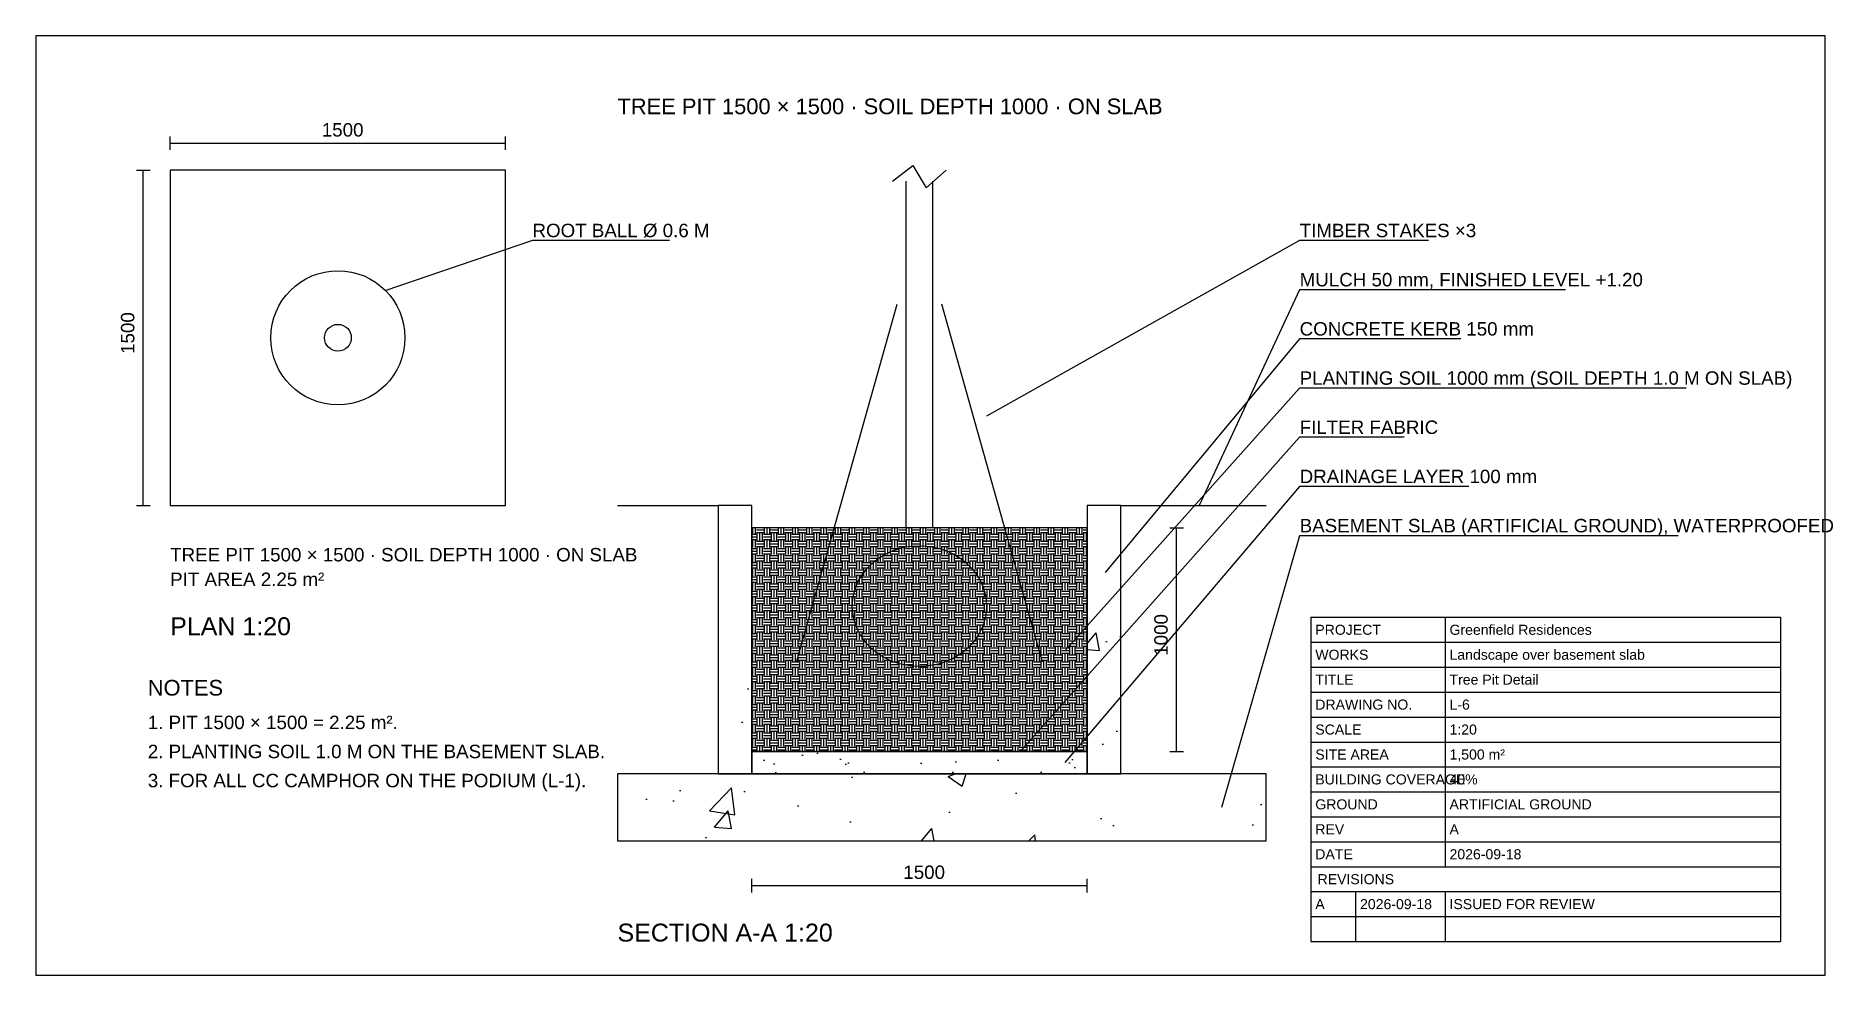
# Model space of a CAD drawing. Header units: metres. Extents: x -0.3 to 7.73, y -0.9 to 3.3.
import ezdxf

# ---------------------------------------------------------------- set-up
doc = ezdxf.new("R2010")
doc.units = ezdxf.units.M
for name, color, linetype in [('FRAME', 7, 'Continuous'), ('HATCH', 7, 'Continuous'), ('LEADER', 7, 'Continuous'), ('PLANT', 7, 'Continuous'), ('TEXT', 7, 'Continuous')]:
    doc.layers.add(name, color=color, linetype=linetype)
doc.styles.add('LABELS', font='arial.ttf')

msp = doc.modelspace()

# ---------------------------------------------------------------- hatches: boundary and pattern name
at = {"layer": 'HATCH'}
h = msp.add_hatch(dxfattribs=at)
h.set_pattern_fill('AR-CONC', scale=0.005)
h.paths.add_polyline_path([(2.75, 0), (2.9, 0), (2.9, 1.2), (2.75, 1.2)])
h = msp.add_hatch(dxfattribs=at)
h.set_pattern_fill('AR-CONC', scale=0.005)
h.paths.add_polyline_path([(4.4, 0), (4.55, 0), (4.55, 1.2), (4.4, 1.2)])
h = msp.add_hatch(dxfattribs=at)
h.set_pattern_fill('EARTH', scale=0.005)
h.paths.add_polyline_path([(2.9, 0.1), (4.4, 0.1), (4.4, 1.1), (2.9, 1.1)])
h = msp.add_hatch(dxfattribs=at)
h.set_pattern_fill('AR-SAND', scale=0.005)
h.paths.add_polyline_path([(2.9, 0), (4.4, 0), (4.4, 0.1), (2.9, 0.1)])
h = msp.add_hatch(dxfattribs=at)
h.set_pattern_fill('AR-CONC', scale=0.005)
h.paths.add_polyline_path([(2.3, -0.3), (5.2, -0.3), (5.2, 0), (2.3, 0)])

# ---------------------------------------------------------------- linework, layer by layer
at = {"layer": 'FRAME'}
for p, q in [((5.4, 0.7), (7.5, 0.7)), ((5.4, 0.7), (5.4, 0.5885)), ((6, 0.7), (6, 0.5885)), ((7.5, 0.7), (7.5, 0.5885)), ((5.4, 0.5885), (7.5, 0.5885)), ((5.4, 0.5885), (5.4, 0.4769)), ((6, 0.5885), (6, 0.4769)), ((7.5, 0.5885), (7.5, 0.4769)), ((5.4, 0.4769), (7.5, 0.4769)), ((5.4, 0.4769), (5.4, 0.3654)), ((6, 0.4769), (6, 0.3654)), ((7.5, 0.4769), (7.5, 0.3654)), ((5.4, 0.3654), (7.5, 0.3654)), ((5.4, 0.3654), (5.4, 0.2538)), ((6, 0.3654), (6, 0.2538)), ((7.5, 0.3654), (7.5, 0.2538)), ((5.4, 0.2538), (7.5, 0.2538)), ((5.4, 0.2538), (5.4, 0.1423)), ((6, 0.2538), (6, 0.1423)), ((7.5, 0.2538), (7.5, 0.1423)), ((5.4, 0.1423), (7.5, 0.1423)), ((5.4, 0.1423), (5.4, 0.0308)), ((6, 0.1423), (6, 0.0308)), ((7.5, 0.1423), (7.5, 0.0308)), ((5.4, 0.0308), (7.5, 0.0308)), ((5.4, 0.0308), (5.4, -0.0808)), ((6, 0.0308), (6, -0.0808)), ((7.5, 0.0308), (7.5, -0.0808)), ((5.4, -0.0808), (7.5, -0.0808)), ((5.4, -0.0808), (5.4, -0.1923)), ((6, -0.0808), (6, -0.1923)), ((7.5, -0.0808), (7.5, -0.1923)), ((5.4, -0.1923), (7.5, -0.1923)), ((5.4, -0.1923), (5.4, -0.3038)), ((6, -0.1923), (6, -0.3038)), ((7.5, -0.1923), (7.5, -0.3038)), ((5.4, -0.3038), (7.5, -0.3038)), ((5.4, -0.3038), (5.4, -0.4154)), ((6, -0.3038), (6, -0.4154)), ((7.5, -0.3038), (7.5, -0.4154)), ((5.4, -0.4154), (7.5, -0.4154)), ((5.4, -0.4154), (7.5, -0.4154)), ((5.4, -0.4154), (5.4, -0.5269)), ((7.5, -0.4154), (7.5, -0.5269)), ((5.4, -0.5269), (7.5, -0.5269)), ((5.4, -0.5269), (5.4, -0.6385)), ((5.6, -0.5269), (5.6, -0.6385)), ((6, -0.5269), (6, -0.6385)), ((7.5, -0.5269), (7.5, -0.6385)), ((5.4, -0.6385), (7.5, -0.6385)), ((5.4, -0.6385), (5.4, -0.75)), ((5.6, -0.6385), (5.6, -0.75)), ((6, -0.6385), (6, -0.75)), ((7.5, -0.6385), (7.5, -0.75)), ((5.4, -0.75), (7.5, -0.75))]:
    msp.add_line(p, q, dxfattribs=at)
msp.add_lwpolyline([(-0.3, -0.9), (7.7, -0.9), (7.7, 3.3), (-0.3, 3.3)], close=True, dxfattribs=at)
at = {"layer": 'LEADER'}
for points in [[(2.532, 2.385), (1.92, 2.385), (1.26, 2.16)], [(5.926, 2.385), (5.35, 2.385), (3.95, 1.6)], [(6.538, 2.165), (5.35, 2.165), (4.9, 1.2)], [(6.07, 1.945), (5.35, 1.945), (4.48, 0.9)], [(7.078, 1.725), (5.35, 1.725), (4.3, 0.55)], [(5.818, 1.505), (5.35, 1.505), (4.1, 0.1)], [(6.106, 1.285), (5.35, 1.285), (4.3, 0.05)], [(7.042, 1.065), (5.35, 1.065), (5, -0.15)]]:
    msp.add_lwpolyline(points, dxfattribs=at)
at = {"layer": 'PLANT'}
for p, q in [((3.59, 1.1), (3.59, 2.65)), ((3.71, 1.1), (3.71, 2.65)), ((3.1, 0.5), (3.55, 2.1)), ((4.2, 0.5), (3.75, 2.1)), ((2.3, 1.2), (2.75, 1.2)), ((4.55, 1.2), (5.2, 1.2))]:
    msp.add_line(p, q, dxfattribs=at)
for points in [[(0.3, 1.2), (1.8, 1.2), (1.8, 2.7), (0.3, 2.7)], [(2.75, 0), (2.9, 0), (2.9, 1.2), (2.75, 1.2)], [(4.4, 0), (4.55, 0), (4.55, 1.2), (4.4, 1.2)], [(2.9, 0.1), (4.4, 0.1), (4.4, 1.1), (2.9, 1.1)], [(2.9, 0), (4.4, 0), (4.4, 0.1), (2.9, 0.1)], [(2.3, -0.3), (5.2, -0.3), (5.2, 0), (2.3, 0)]]:
    msp.add_lwpolyline(points, close=True, dxfattribs=at)
msp.add_lwpolyline([(3.53, 2.65), (3.62, 2.72), (3.68, 2.62), (3.77, 2.7)], dxfattribs=at)
for radius in [0.3, 0.06]:
    msp.add_circle((1.05, 1.95), radius, dxfattribs=at)
msp.add_ellipse((3.65, 0.75), major_axis=(0.3, 0), ratio=0.9, dxfattribs=at)
at = {"layer": 'TEXT'}
for p, q in [((0.3, 2.79), (0.3, 2.85)), ((0.3, 2.82), (1.8, 2.82)), ((1.8, 2.79), (1.8, 2.85)), ((0.15, 2.7), (0.21, 2.7)), ((0.18, 1.2), (0.18, 2.7)), ((0.15, 1.2), (0.21, 1.2)), ((4.77, 1.1), (4.83, 1.1)), ((4.8, 0.1), (4.8, 1.1)), ((4.77, 0.1), (4.83, 0.1)), ((2.9, -0.53), (2.9, -0.47)), ((4.4, -0.53), (4.4, -0.47)), ((2.9, -0.5), (4.4, -0.5))]:
    msp.add_line(p, q, dxfattribs=at)

# ---------------------------------------------------------------- texts
at = {"layer": 'TEXT', "style": 'LABELS'}
for s, height, p in [('TREE PIT 1500 × 1500 · SOIL DEPTH 1000 · ON SLAB', 0.07, (2.3, 2.95)), ('1500', 0.06, (0.978, 2.85)), ('ROOT BALL Ø 0.6 M', 0.06, (1.92, 2.4)), ('TIMBER STAKES ×3', 0.06, (5.35, 2.4)), ('MULCH 50 mm, FINISHED LEVEL +1.20', 0.06, (5.35, 2.18)), ('CONCRETE KERB 150 mm', 0.06, (5.35, 1.96)), ('PLANTING SOIL 1000 mm (SOIL DEPTH 1.0 M ON SLAB)', 0.06, (5.35, 1.74)), ('FILTER FABRIC', 0.06, (5.35, 1.52)), ('DRAINAGE LAYER 100 mm', 0.06, (5.35, 1.3)), ('BASEMENT SLAB (ARTIFICIAL GROUND), WATERPROOFED', 0.06, (5.35, 1.08)), ('TREE PIT 1500 × 1500 · SOIL DEPTH 1000 · ON SLAB', 0.06, (0.3, 0.95)), ('PIT AREA 2.25 m²', 0.06, (0.3, 0.84)), ('PLAN 1:20', 0.08, (0.3, 0.62)), ('PROJECT', 0.045, (5.42, 0.6217)), ('Greenfield Residences', 0.045, (6.02, 0.6217)), ('WORKS', 0.045, (5.42, 0.5102)), ('Landscape over basement slab', 0.045, (6.02, 0.5102)), ('NOTES', 0.07, (0.2, 0.35)), ('TITLE', 0.045, (5.42, 0.3987)), ('Tree Pit Detail', 0.045, (6.02, 0.3987)), ('DRAWING NO.', 0.045, (5.42, 0.2871)), ('L-6', 0.045, (6.02, 0.2871)), ('1. PIT 1500 × 1500 = 2.25 m².', 0.06, (0.2, 0.2)), ('SCALE', 0.045, (5.42, 0.1756)), ('1:20', 0.045, (6.02, 0.1756)), ('2. PLANTING SOIL 1.0 M ON THE BASEMENT SLAB.', 0.06, (0.2, 0.07)), ('SITE AREA', 0.045, (5.42, 0.064)), ('1,500 m²', 0.045, (6.02, 0.064)), ('3. FOR ALL CC CAMPHOR ON THE PODIUM (L-1).', 0.06, (0.2, -0.06)), ('BUILDING COVERAGE', 0.045, (5.42, -0.0475)), ('40%', 0.045, (6.02, -0.0475)), ('GROUND', 0.045, (5.42, -0.159)), ('ARTIFICIAL GROUND', 0.045, (6.02, -0.159)), ('REV', 0.045, (5.42, -0.2706)), ('A', 0.045, (6.02, -0.2706)), ('DATE', 0.045, (5.42, -0.3821)), ('2026-09-18', 0.045, (6.02, -0.3821)), ('1500', 0.06, (3.578, -0.47)), ('REVISIONS', 0.045, (5.43, -0.4937)), ('A', 0.045, (5.42, -0.6052)), ('2026-09-18', 0.045, (5.62, -0.6052)), ('ISSUED FOR REVIEW', 0.045, (6.02, -0.6052)), ('SECTION A-A 1:20', 0.08, (2.3, -0.75))]:
    msp.add_text(s, height=height, dxfattribs=at).set_placement(p)
for s, p in [('1500', (0.14, 1.878)), ('1000', (4.76, 0.528))]:
    msp.add_text(s, height=0.06, rotation=90, dxfattribs=at).set_placement(p)

doc.saveas('drawing.dxf')
